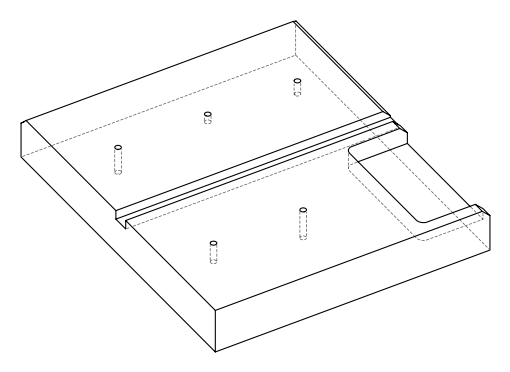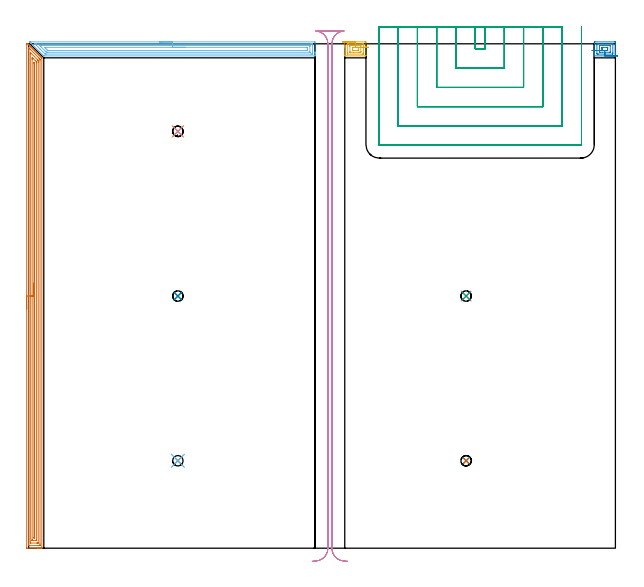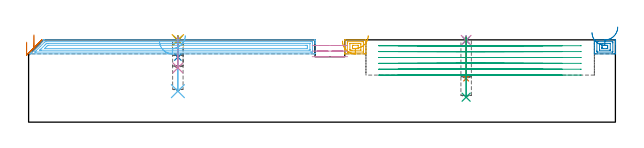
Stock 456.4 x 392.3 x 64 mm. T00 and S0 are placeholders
(PLAN: 16 operations, 3 tool changes, 54.6 min)
(1 SPOT_DRILL | STEP1POCKET | NXT0321_9005460120000 | 0.03 min | 1 mm3)
(2 SPOT_DRILL_1 | STEP1POCKET_1 | NXT0321_9005460120000 | 0.03 min | 0 mm3)
(3 SPOT_DRILL_2 | STEP1POCKET_2 | NXT0321_9005460120000 | 0.03 min | 1 mm3)
(4 SPOT_DRILL_3 | STEP1POCKET_3 | NXT0321_9005460120000 | 0.03 min | 1 mm3)
(5 SPOT_DRILL_4 | STEP1POCKET_4 | NXT0321_9005460120000 | 0.03 min | 2 mm3)
(6 DRILL_BLIND_HOLE_INTO_CENTER | STEP1POCKET | NXT0301_052 | 0.17 min | 1985 mm3)
(7 DRILL_BLIND_HOLE_INTO_CENTER_1 | STEP1POCKET_1 | NXT0301_052 | 0.13 min | 1507 mm3)
(8 DRILL_BLIND_HOLE_INTO_CENTER_2 | STEP1POCKET_2 | NXT0301_052 | 0.06 min | 613 mm3)
(9 DRILL_BLIND_HOLE_INTO_CENTER_3 | STEP1POCKET_3 | NXT0301_052 | 0.19 min | 2227 mm3)
(10 DRILL_BLIND_HOLE_INTO_CENTER_4 | STEP1POCKET_4 | NXT0301_052 | 0.1 min | 1062 mm3)
(11 AREA_MILL | FG_CHAMFER_SURFACE | UGT0205_001 | 0.79 min | 1720 mm3)
(12 AREA_MILL_1 | FG_CHAMFER_SURFACE_1 | UGT0205_001 | 7.2 min | 13639 mm3)
(13 AREA_MILL_2 | FG_CHAMFER_SURFACE_2 | UGT0205_001 | 15.67 min | 26825 mm3)
(14 AREA_MILL_3 | FG_CHAMFER_SURFACE_3 | UGT0205_001 | 0.78 min | 1346 mm3)
(15 MILL_SLOT | SLOT_PARTIAL_RECTANGULAR | UGT0201_136 | Follow Part, ap 5, ae 75% | 24.17 min | 430598 mm3)
(16 MILL_RECTANGULAR_SLOT | SLOT_RECTANGULAR | UGT0201_136 | Follow Part, ap 5, ae 75% | 5.25 min | 117937 mm3)
(TOOL NXT0321_9005460120000 | NC Spot Drill, 142deg, 12mm, Carbide, Uncoated | D12 PA142 FL30 Z2)
(TOOL NXT0301_052 | Carbide Drill 8.1mm [860.1-0810-024A1-MM 2214] | D8.1 PA140 FL47 Z2)
(TOOL UGT0205_001 | Chamfer Mill 20 x 3 x 45 deg. | D20 FL50 Z2)
(TOOL UGT0201_136 | Carbide End Mill 20.0 | D20 FL30 Z4)
(OP 1 SPOT_DRILL)
G17 G21 G94 G90
T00 M6
G54
G17 G0 G90 X116.1 Y68. S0 M3
G43 Z74. H0
G94 G81 G98 Z63.651 F250. R67.
G80
M5
M2
(OP 2 SPOT_DRILL_1)
G17 G21 G94 G90
T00 M6
G54
G17 G0 G90 X340.3 Y68. S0 M3
G43 Z74. H0
G94 G81 G98 Z63.651 F250. R67.
G80
M5
M2
(OP 3 SPOT_DRILL_2)
G17 G21 G94 G90
T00 M6
G54
G17 G0 G90 X116.1 Y196.1 S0 M3
G43 Z74. H0
G94 G81 G98 Z63.651 F250. R67.
G80
M5
M2
(OP 4 SPOT_DRILL_3)
G17 G21 G94 G90
T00 M6
G54
G17 G0 G90 X340.3 Y196.1 S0 M3
G43 Z74. H0
G94 G81 G98 Z63.651 F250. R67.
G80
M5
M2
(OP 5 SPOT_DRILL_4)
G17 G21 G94 G90
T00 M6
G54
G17 G0 G90 X116.1 Y324.2 S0 M3
G43 Z74. H0
G94 G81 G98 Z63.651 F250. R67.
G80
M5
M2
(OP 6 DRILL_BLIND_HOLE_INTO_CENTER)
G17 G21 G94 G90
T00 M6
G54
G17 G0 G90 X116.1 Y68. S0 M3
G43 Z74. H1
G94 G81 G98 Z24.1 F250. R66.
G80
M5
M2
(OP 7 DRILL_BLIND_HOLE_INTO_CENTER_1)
G17 G21 G94 G90
T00 M6
G54
G17 G0 G90 X340.3 Y68. S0 M3
G43 Z74. H1
G94 G81 G98 Z33.9 F250. R66.
G80
M5
M2
(OP 8 DRILL_BLIND_HOLE_INTO_CENTER_2)
G17 G21 G94 G90
T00 M6
G54
G17 G0 G90 X116.1 Y196.1 S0 M3
G43 Z74. H1
G94 G81 G98 Z50.6 F250. R66.
G80
M5
M2
(OP 9 DRILL_BLIND_HOLE_INTO_CENTER_3)
G17 G21 G94 G90
T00 M6
G54
G17 G0 G90 X340.3 Y196.1 S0 M3
G43 Z74. H1
G94 G81 G98 Z19.4 F250. R66.
G80
M5
M2
(OP 10 DRILL_BLIND_HOLE_INTO_CENTER_4)
G17 G21 G94 G90
T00 M6
G54
G17 G0 G90 X116.1 Y324.2 S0 M3
G43 Z74. H1
G94 G81 G98 Z42.2 F250. R66.
G80
M5
M2
(OP 11 AREA_MILL)
G17 G21 G94 G90
T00 M6
G54
G17 G0 G90 X244.15 Y393.8 S1061 M3
G43 Z74. H0
Z63.1
G94 G1 X244.188 Z62.228 F250.
X244.302 Z61.363
X244.491 Z60.512
X244.753 Z59.68
X245.087 Z58.874
X245.49 Z58.1
X245.958 Z57.364
X246.49 Z56.672
X247.079 Z56.029
X247.722 Z55.44
X248.414 Z54.908
X249.15 Z54.44
X249.924 Z54.037
X250.73 Z53.703
X251.562 Z53.441
X252.413 Z53.252
X253.278 Z53.138
X254.15 Z53.1
X261.48 Y393.799 Z53.101
X262.03 Y393.796 Z53.104
X262.395 Y393.79
X262.398 Y393.614 Z53.281
X262.4 Y390.573 Z56.321
Y389.822 Z57.077
X262.399 Y383.372 Z63.527
X262.39 Y382.906 Z63.992
X262.03 Y382.9 Z64.
X246.27
X245.91 Y382.906 Z63.992
X245.9 Y383.372 Z63.527
Y389.822 Z57.077
Y390.573 Z56.321
Y390.948 Z55.946
Y393.24 Z53.654
X245.904 Y393.759 Z53.136
X245.91 Y393.791 Z53.104
X245.943 Y393.798 Z53.098
X246.27 Y393.8 Z53.1
X254.15
Y392.386 Z54.514
X260.279 Y392.385 Z54.515
X260.313 Y392.383 Z54.517
X260.374 Y392.379 Z54.521
X260.39 Y392.351 Z54.549
X260.396 Y392.233 Z54.667
X260.4 Y391.462 Z55.438
Y391.34 Z55.56
Y385.116 Z61.784
X260.391 Y384.349 Z62.551
X260.39 Y384.324 Z62.576
X260.346 Y384.319 Z62.581
X260.312 Y384.316 Z62.584
X260.279 Y384.315 Z62.585
X259.438 Y384.314 Z62.586
X248.021 Y384.315 Z62.585
X247.987 Y384.317 Z62.583
X247.926 Y384.321 Z62.579
X247.91 Y384.349 Z62.551
X247.904 Y384.467 Z62.433
X247.9 Y385.238 Z61.662
Y385.361 Z61.539
Y391.584 Z55.316
X247.909 Y392.351 Z54.549
X247.91 Y392.376 Z54.524
X247.954 Y392.381 Z54.519
X247.988 Y392.384 Z54.516
X248.021 Y392.385 Z54.515
X248.862 Y392.386 Z54.514
X254.15
Y390.972 Z55.928
X258.324 Y390.971 Z55.929
X258.354 Y390.969 Z55.931
X258.379 Y390.965 Z55.935
X258.39 Y390.928 Z55.972
X258.399 Y390.704 Z56.196
X258.4 Y386.257 Z60.643
X258.398 Y386.127 Z60.773
X258.39 Y385.754 Z61.146
X258.038 Y385.735 Z61.165
X257.652 Y385.731 Z61.169
X257.169 Y385.729 Z61.171
X256.777 Y385.728 Z61.172
X252.791
X250.164 Y385.729 Z61.171
X249.976
X249.946 Y385.731 Z61.169
X249.921 Y385.735 Z61.165
X249.91 Y385.772 Z61.128
X249.901 Y385.996 Z60.904
X249.9 Y390.443 Z56.457
X249.902 Y390.573 Z56.327
X249.91 Y390.946 Z55.954
X250.262 Y390.965 Z55.935
X250.648 Y390.969 Z55.931
X251.131 Y390.971 Z55.929
X251.523 Y390.972 Z55.928
X254.15
Y389.557 Z57.343
X255.901
X256.026
X256.289 Y389.555 Z57.345
X256.354 Y389.553 Z57.347
X256.381 Y389.551 Z57.349
X256.39 Y389.537 Z57.363
X256.393 Y389.472 Z57.428
X256.399 Y389.178 Z57.722
Y387.4 Z59.5
X256.395 Y387.23 Z59.67
X256.39 Y387.17 Z59.73
X256.385 Y387.149 Z59.751
X256.369 Y387.148 Z59.752
X256.277 Y387.145 Z59.755
X255.901 Y387.143 Z59.757
X255.777
X252.399
X252.274
X252.011 Y387.145 Z59.755
X251.946 Y387.147 Z59.753
X251.919 Y387.149 Z59.751
X251.91 Y387.163 Z59.737
X251.907 Y387.228 Z59.672
X251.901 Y387.522 Z59.378
Y389.3 Z57.6
X251.905 Y389.47 Z57.43
X251.91 Y389.53 Z57.37
X251.915 Y389.551 Z57.349
X251.931 Y389.552 Z57.348
X252.023 Y389.555 Z57.345
X252.399 Y389.557 Z57.343
X252.523
X254.15
X255.022 Z57.381
X255.886 Z57.495
X256.738 Z57.683
X257.57 Z57.946
X258.376 Z58.28
X259.15 Z58.682
X259.886 Z59.151
X260.578 Z59.682
X261.221 Z60.272
X261.81 Z60.915
X262.341 Z61.607
X262.81 Z62.343
X263.213 Z63.117
X263.547 Z63.922
X263.809 Z64.755
X263.998 Z65.606
X264.112 Z66.471
X264.15 Z67.343
G0 Z74.
M5
M2
(OP 12 AREA_MILL_1)
G17 G21 G94 G90
T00 M6
G54
G17 G0 G90 X101.85 Y393.8 S1061 M3
G43 Z74. H0
Z63.1
G94 G1 X101.888 Z62.228 F250.
X102.002 Z61.364
X102.191 Z60.512
X102.453 Z59.68
X102.787 Z58.874
X103.19 Z58.1
X103.659 Z57.364
X104.19 Z56.672
X104.779 Z56.029
X105.422 Z55.44
X106.114 Z54.908
X106.85 Z54.44
X107.624 Z54.037
X108.43 Z53.703
X109.262 Z53.441
X110.114 Z53.252
X110.978 Z53.138
X111.85 Z53.1
X222.182
X222.517 Y393.796 Z53.102
X222.79 Y393.792 Z53.106
X222.8 Y393.514 Z53.383
Y386.127 Z60.767
Y385.58 Z61.317
Y385.238 Z61.658
Y384.69 Z62.206
Y384.349 Z62.546
Y383.665 Z63.234
Y383.33 Z63.57
Y382.944 Z63.947
X222.791 Y382.903 Z63.988
X222.629 Y382.9 Z64.
X12.239
X11.799 Y382.906 Z63.992
X11.73 Y382.969 Z63.929
X2.347 Y392.351 Z54.545
X2.285 Y392.414 Z54.485
X2.114 Y392.586 Z54.313
X2.051 Y392.648 Z54.249
X1.99 Y392.709 Z54.19
X1.816 Y392.883 Z54.016
X1.754 Y392.944 Z53.953
X1.695 Y393.004 Z53.895
X1.518 Y393.181 Z53.718
X1.458 Y393.24 Z53.656
X1.286 Y393.414 Z53.486
X1.221 Y393.479 Z53.421
X1.014 Y393.685 Z53.213
X0.923 Y393.78 Z53.118
X0.917 Y393.794 Z53.103
X0.923 Y393.799 Z53.099
X1.144 Y393.8 Z53.1
X111.85
Y392.386 Z54.514
X219.467
X220.362 Y392.384 Z54.516
X220.395 Y392.383 Z54.517
X220.79 Y392.351 Z54.549
X220.798 Y391.951 Z54.949
X220.799 Y391.462 Z55.438
X220.8 Y391.059 Z55.841
X220.799 Y385.238 Z61.662
X220.798 Y384.837 Z62.063
X220.79 Y384.349 Z62.551
X220.427 Y384.317 Z62.583
X220.395 Y384.316 Z62.584
X219.536 Y384.314 Z62.586
X14.06
X13.165 Y384.316 Z62.584
X13.132 Y384.318 Z62.582
X12.813 Y384.349 Z62.551
X12.239 Y384.913 Z61.987
X8.961 Y388.188 Z58.712
X5.688 Y391.462 Z55.438
X5.092 Y392.061 Z54.839
X4.811 Y392.351 Z54.549
X5.061 Y392.382 Z54.518
X5.092 Y392.384 Z54.516
X5.951 Y392.386 Z54.514
X111.85
Y390.972 Z55.928
X218.208 Y390.971 Z55.929
X218.608 Y390.969 Z55.931
X218.741 Y390.967 Z55.933
X218.781 Y390.965 Z55.935
X218.79 Y390.891 Z56.009
X218.795 Y390.764 Z56.136
X218.799 Y390.573 Z56.327
X218.8 Y390.382 Z56.518
X218.798 Y385.938 Z60.962
X218.79 Y385.746 Z61.154
X218.787 Y385.734 Z61.166
X218.782 Y385.732 Z61.168
X218.758 Y385.73 Z61.17
X218.708 Y385.729 Z61.171
X218.608
X14.919
X14.425 Y385.73 Z61.17
X14.026 Y385.733 Z61.167
X13.897 Y385.735 Z61.165
X13.756 Y385.855 Z61.045
X13.477 Y386.127 Z60.773
X13.132 Y386.468 Z60.432
X12.583 Y387.016 Z59.884
X9.559 Y390.04 Z56.86
X9.028 Y390.573 Z56.327
X8.665 Y390.94 Z55.96
X8.65 Y390.965 Z55.935
X8.665 Y390.966 Z55.934
X9.16 Y390.97 Z55.93
X9.559 Y390.971 Z55.929
X10.052 Y390.972 Z55.928
X111.85
Y389.557 Z57.343
X216.056
X216.721 Y389.55 Z57.35
X216.79 Y389.545 Z57.355
X216.794 Y389.446 Z57.454
X216.798 Y389.236 Z57.664
X216.8 Y388.816 Z58.084
Y387.927 Z58.973
X216.798 Y387.471 Z59.429
X216.794 Y387.255 Z59.645
X216.79 Y387.153 Z59.747
X216.688 Y387.149 Z59.751
X215.928 Y387.143 Z59.757
X215.801
X15.685
X14.919 Y387.15 Z59.75
X14.145 Y387.905 Z58.995
X14.026 Y388.023 Z58.877
X13.254 Y388.795 Z58.105
X13.132 Y388.917 Z57.983
X12.511 Y389.55 Z57.35
X13.132 Y389.556 Z57.344
X13.26 Y389.557 Z57.343
X111.85
X112.722 Z57.381
X113.587 Z57.495
X114.438 Z57.683
X115.27 Z57.946
X116.076 Z58.28
X116.85 Z58.682
X117.586 Z59.151
X118.278 Z59.682
X118.921 Z60.272
X119.51 Z60.915
X120.042 Z61.607
X120.51 Z62.343
X120.913 Z63.116
X121.247 Z63.922
X121.509 Z64.754
X121.698 Z65.606
X121.812 Z66.471
X121.85 Z67.343
G0 Z74.
M5
M2
(OP 13 AREA_MILL_2)
G17 G21 G94 G90
T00 M6
G54
G17 G0 G90 X-1.5 Y186.15 S1061 M3
G43 Z74. H0
Z62.2
G94 G1 Y186.188 Z61.328 F250.
Y186.302 Z60.463
Y186.491 Z59.612
Y186.753 Z58.78
Y187.087 Z57.974
Y187.49 Z57.2
Y187.959 Z56.464
Y188.49 Z55.772
Y189.079 Z55.129
Y189.722 Z54.54
Y190.414 Z54.008
Y191.15 Z53.54
Y191.924 Z53.137
Y192.73 Z52.803
Y193.562 Z52.541
Y194.414 Z52.352
Y195.278 Z52.238
Y196.15 Z52.2
Y392.135
X-1.498 Y392.19 Z52.202
X-1.491 Y392.3 Z52.205
X-0.985 Z52.715
X-0.606 Z53.091
X-0.583 Y392.284 Z53.115
X-0.22 Y391.92 Z53.48
X-0.047 Y391.749 Z53.649
X0.012 Y391.689 Z53.711
X0.19 Y391.511 Z53.889
X0.249 Y391.452 Z53.946
X0.309 Y391.391 Z54.008
X0.485 Y391.215 Z54.184
X0.546 Y391.156 Z54.242
X0.607 Y391.093 Z54.306
X0.78 Y390.92 Z54.479
X0.842 Y390.859 Z54.539
X0.905 Y390.796 Z54.604
X1.076 Y390.625 Z54.775
X1.139 Y390.563 Z54.835
X1.202 Y390.498 Z54.901
X1.371 Y390.329 Z55.07
X1.435 Y390.266 Z55.132
X1.5 Y390.201 Z55.199
X1.666 Y390.034 Z55.365
X1.732 Y389.97 Z55.428
X1.797 Y389.903 Z55.496
X1.962 Y389.739 Z55.661
X2.028 Y389.673 Z55.725
X2.095 Y389.605 Z55.794
X2.257 Y389.443 Z55.956
X2.325 Y389.377 Z56.021
X2.393 Y389.308 Z56.092
X2.552 Y389.148 Z56.251
X2.621 Y389.081 Z56.317
X2.69 Y389.01 Z56.389
X2.848 Y388.853 Z56.547
X2.918 Y388.784 Z56.614
X2.988 Y388.712 Z56.687
X3.143 Y388.557 Z56.842
X3.214 Y388.488 Z56.91
X3.286 Y388.415 Z56.985
X3.438 Y388.262 Z57.138
X3.511 Y388.191 Z57.207
X3.583 Y388.117 Z57.282
X3.734 Y387.967 Z57.433
X3.807 Y387.895 Z57.503
X3.881 Y387.82 Z57.58
X4.029 Y387.671 Z57.728
X4.103 Y387.598 Z57.8
X4.178 Y387.522 Z57.878
X4.325 Y387.376 Z58.024
X4.4 Y387.302 Z58.096
X4.476 Y387.224 Z58.175
X4.62 Y387.08 Z58.319
X4.696 Y387.005 Z58.393
X4.774 Y386.927 Z58.473
X4.915 Y386.785 Z58.614
X4.993 Y386.709 Z58.689
X5.071 Y386.629 Z58.77
X5.211 Y386.49 Z58.91
X5.289 Y386.412 Z58.986
X5.369 Y386.331 Z59.068
X5.506 Y386.194 Z59.205
X5.586 Y386.116 Z59.282
X5.666 Y386.034 Z59.366
X5.801 Y385.899 Z59.5
X5.882 Y385.819 Z59.579
X5.964 Y385.736 Z59.663
X6.097 Y385.604 Z59.796
X6.179 Y385.523 Z59.875
X6.262 Y385.439 Z59.961
X6.392 Y385.308 Z60.091
X6.475 Y385.226 Z60.171
X6.559 Y385.141 Z60.259
X6.687 Y385.013 Z60.387
X6.772 Y384.93 Z60.468
X6.857 Y384.843 Z60.556
X6.983 Y384.718 Z60.682
X7.068 Y384.633 Z60.764
X7.155 Y384.546 Z60.854
X7.278 Y384.422 Z60.977
X7.365 Y384.337 Z61.061
X7.452 Y384.248 Z61.151
X7.573 Y384.127 Z61.273
X7.661 Y384.04 Z61.357
X7.75 Y383.95 Z61.449
X7.869 Y383.831 Z61.568
X7.958 Y383.744 Z61.654
X8.047 Y383.653 Z61.747
X8.164 Y383.536 Z61.863
X8.254 Y383.448 Z61.95
X8.345 Y383.355 Z62.044
X8.459 Y383.241 Z62.159
X8.551 Y383.151 Z62.247
X8.643 Y383.058 Z62.342
X8.755 Y382.945 Z62.454
X8.847 Y382.855 Z62.543
X8.94 Y382.76 Z62.64
X9.05 Y382.65 Z62.75
X9.144 Y382.558 Z62.84
X9.238 Y382.462 Z62.937
X9.346 Y382.355 Z63.045
X9.44 Y382.262 Z63.136
X9.536 Y382.165 Z63.235
X9.641 Y382.059 Z63.34
X9.737 Y381.965 Z63.433
X9.834 Y381.867 Z63.532
X10.181 Y381.52 Z63.879
X10.208 Y381.492 Z63.905
X10.3 Y381.395 Z63.985
Y380.974 Z64.
Y0.165
X10.297 Y0.01 Z63.988
X10.258 Y0.008 Z63.95
X9.884 Y0. Z63.584
X9.504 Z63.203
X8.847 Z62.542
X7.629 Z61.326
X7.068 Z60.763
X-1.218 Y0.001 Z52.479
X-1.492 Y0.01 Z52.206
X-1.499 Y0.283 Z52.199
Y0.305
X-1.5 Y196.15 Z52.2
X-0.086 Z53.614
Y388.156
X-0.082 Y389.01 Z53.618
X-0.08 Y389.043 Z53.62
X-0.047 Y389.285 Z53.653
X0.236 Y389.01 Z53.936
X0.842 Y388.408 Z54.542
X1.133 Y388.117 Z54.833
X7.958 Y381.292 Z61.658
X8.274 Y380.974 Z61.974
X8.847 Y380.391 Z62.547
X8.881 Y380.081 Z62.581
X8.883 Y380.045 Z62.583
X8.886 Y379.188 Z62.586
Y3.251
X8.883 Y2.397 Z62.583
X8.882 Y2.362 Z62.582
X8.847 Y2.01 Z62.547
X8.351 Y2.002 Z62.051
X7.958 Y2.001 Z61.658
X7.464 Y2. Z61.164
X0.842 Y2.001 Z54.542
X0.345 Y2.003 Z54.045
X-0.047 Y2.01 Z53.653
X-0.081 Y2.397 Z53.619
X-0.084 Y2.433 Z53.616
X-0.086 Y3.29 Z53.614
Y196.15
X1.328 Z55.028
X1.329 Y384.546 Z55.029
X1.33 Y384.949 Z55.03
X1.334 Y385.439 Z55.034
X1.335 Y385.451 Z55.035
X1.356 Y385.439 Z55.056
X1.732 Y385.068 Z55.432
X6.719 Y380.081 Z60.419
X7.068 Y379.729 Z60.768
X7.336 Y379.453 Z61.036
X7.465 Y379.318 Z61.165
X7.467 Y379.188 Z61.167
X7.47 Y378.785 Z61.17
X7.471 Y378.296 Z61.171
X7.472 Y377.891 Z61.172
X7.471 Y4.183 Z61.171
X7.469 Y4.082 Z61.169
X7.467 Y4.032 Z61.167
X7.466 Y4.015 Z61.166
X7.432 Y4.01 Z61.132
X7.248 Y4.002 Z60.948
X7.068 Y4.001 Z60.768
X6.361 Y4. Z60.061
X1.732 Y4.001 Z55.432
X1.55 Y4.002 Z55.25
X1.428 Y4.006 Z55.128
X1.338 Y4.01 Z55.038
X1.335 Y4.049 Z55.035
X1.332 Y4.183 Z55.032
X1.329 Y4.587 Z55.029
X1.328 Y196.15 Z55.028
X2.743 Z56.443
Y380.081
X2.744 Y380.851 Z56.444
X2.746 Y380.974 Z56.446
X2.76 Y381.579 Z56.46
X3.376 Y380.974 Z57.076
X3.511 Y380.84 Z57.211
X5.289 Y379.061 Z58.989
X6.049 Y378.296 Z59.749
X6.056 Y377.526 Z59.756
X6.057 Y377.403 Z59.757
Y6.861
X6.055 Y6.093 Z59.755
X6.053 Y6.04 Z59.753
X6.051 Y6.018 Z59.751
X6.039 Y6.01 Z59.739
X5.933 Y6.006 Z59.633
X5.718 Y6.002 Z59.418
X5.289 Y6. Z58.989
X3.479 Z57.179
X3.069 Y6.002 Z56.769
X2.865 Y6.005 Z56.565
X2.763 Y6.01 Z56.463
X2.749 Y6.014 Z56.449
X2.747 Y6.031 Z56.447
X2.745 Y6.068 Z56.445
X2.743 Y6.739 Z56.443
Y6.861
Y196.15
X4.157 Z57.857
Y376.754
X4.159 Y377.403 Z57.859
X4.161 Y377.643 Z57.861
X4.163 Y377.711 Z57.863
X4.298 Y377.592 Z57.998
X4.4 Y377.498 Z58.1
X4.496 Y377.403 Z58.196
X4.595 Y377.295 Z58.295
X4.637 Y377.245 Z58.337
X4.639 Y377.219 Z58.339
X4.641 Y377.161 Z58.341
X4.643 Y376.51 Z58.343
Y376.266
Y8.647
X4.642 Y8.405 Z58.342
X4.638 Y8.159 Z58.338
X4.635 Y8.01 Z58.335
X4.561 Y8.007 Z58.261
X4.4 Y8.003 Z58.1
X4.185 Z57.885
X4.168 Y8.005 Z57.868
X4.164 Y8.008 Z57.864
X4.162 Y8.024 Z57.862
X4.159 Y8.11 Z57.859
X4.157 Y8.24 Z57.857
Y8.403
Y196.15
Y197.022 Z57.895
Y197.887 Z58.009
Y198.738 Z58.198
Y199.57 Z58.46
Y200.376 Z58.794
Y201.15 Z59.197
Y201.886 Z59.665
Y202.578 Z60.196
Y203.221 Z60.786
Y203.81 Z61.429
Y204.342 Z62.121
Y204.81 Z62.857
Y205.213 Z63.631
Y205.547 Z64.437
Y205.809 Z65.269
Y205.998 Z66.12
Y206.112 Z66.985
Y206.15 Z67.857
G0 Z74.
M5
M2
(OP 14 AREA_MILL_3)
G17 G21 G94 G90
T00 M6
G54
G17 G0 G90 X458.2 Y382.9 S1061 M3
G43 Z74. H0
G94 G1 X458.162 Z73.128 F250.
X458.048 Z72.263
X457.859 Z71.412
X457.597 Z70.58
X457.263 Z69.774
X456.86 Z69.
X456.392 Z68.264
X455.86 Z67.572
X455.271 Z66.929
X454.628 Z66.34
X453.936 Z65.808
X453.2 Z65.34
X452.426 Z64.937
X451.62 Z64.603
X450.788 Z64.341
X449.936 Z64.152
X449.072 Z64.038
X448.2 Z64.
X440.164
X440.01 Y382.903 Z63.988
X440.007 Y382.94 Z63.951
X440. Y383.312 Z63.587
Y383.694 Z63.206
Y384.349 Z62.546
Y385.565 Z61.331
Y386.127 Z60.767
Y392.96 Z53.938
X440.002 Y393.24 Z53.657
X440.008 Y393.792 Z53.106
X440.055 Y393.794 Z53.103
X440.611 Y393.8 Z53.1
X455.789
X456.124 Y393.797 Z53.102
X456.39 Y393.792 Z53.106
X456.4 Y393.521 Z53.376
Y386.127 Z60.767
Y385.565 Z61.331
Y385.238 Z61.658
Y384.676 Z62.22
Y384.349 Z62.546
Y383.694 Z63.206
Y383.312 Z63.587
X456.393 Y382.94 Z63.951
X456.39 Y382.903 Z63.988
X456.236 Y382.9 Z64.
X448.2
Y384.314 Z62.586
X443.324
X442.431 Y384.315 Z62.585
X442.397 Y384.316 Z62.584
X442.01 Y384.349 Z62.551
X442.001 Y384.742 Z62.158
X442. Y391.462 Z55.438
X442.001 Y391.856 Z55.044
X442.01 Y392.351 Z54.549
X442.364 Y392.384 Z54.516
X442.397 Y392.385 Z54.515
X453.969
X454.003 Y392.384 Z54.516
X454.39 Y392.351 Z54.549
X454.399 Y391.958 Z54.942
X454.4 Y385.238 Z61.662
X454.399 Y384.844 Z62.056
X454.39 Y384.349 Z62.551
X454.036 Y384.316 Z62.584
X454.003 Y384.315 Z62.585
X448.2 Y384.314 Z62.586
Y385.728 Z61.172
X446.368
X444.582 Y385.729 Z61.171
X444.182 Y385.73 Z61.17
X444.049 Y385.732 Z61.168
X444.01 Y385.735 Z61.165
X444.005 Y385.825 Z61.075
X444.001 Y385.946 Z60.954
Y390.753 Z56.147
X444.01 Y390.935 Z55.965
X444.016 Y390.966 Z55.934
X444.033 Y390.968 Z55.932
X444.082 Y390.971 Z55.929
X451.818 Y390.972 Z55.928
X452.218 Y390.97 Z55.93
X452.351 Y390.968 Z55.932
X452.39 Y390.965 Z55.935
X452.395 Y390.875 Z56.025
X452.399 Y390.754 Z56.146
Y385.947 Z60.953
X452.39 Y385.765 Z61.135
X452.384 Y385.734 Z61.166
X452.367 Y385.732 Z61.168
X452.318 Y385.729 Z61.171
X448.2 Y385.728 Z61.172
Y387.143 Z59.757
X447.627
X446.734
X446.071 Y387.145 Z59.755
X446.034 Y387.147 Z59.753
X446.017 Y387.149 Z59.751
X446.01 Y387.16 Z59.74
X446.006 Y387.26 Z59.64
X446.002 Y387.465 Z59.435
X446. Y387.873 Z59.027
Y388.763 Z58.137
Y388.795 Z58.105
X446.003 Y389.223 Z57.677
X446.007 Y389.437 Z57.463
X446.01 Y389.539 Z57.361
X446.101 Y389.551 Z57.349
X446.861 Y389.556 Z57.344
X446.988 Y389.557 Z57.343
X449.666
X450.329 Y389.555 Z57.345
X450.366 Y389.553 Z57.347
X450.383 Y389.551 Z57.349
X450.39 Y389.54 Z57.36
X450.394 Y389.44 Z57.46
X450.398 Y389.235 Z57.665
X450.4 Y388.827 Z58.073
Y387.905 Z58.995
X450.397 Y387.477 Z59.423
X450.393 Y387.263 Z59.637
X450.39 Y387.161 Z59.739
X450.299 Y387.149 Z59.751
X449.539 Y387.144 Z59.756
X449.412 Y387.143 Z59.757
X448.646
X448.2
X447.328 Z59.795
X446.464 Z59.909
X445.612 Z60.098
X444.78 Z60.361
X443.974 Z60.694
X443.2 Z61.097
X442.464 Z61.566
X441.772 Z62.097
X441.129 Y387.142 Z62.686
X440.54 Z63.33
X440.009 Z64.022
X439.54 Z64.758
X439.137 Z65.531
X438.803 Z66.337
X438.541 Z67.169
X438.352 Z68.021
X438.238 Z68.886
X438.2 Z69.758
G0 Z74.
M5
M2
(OP 15 MILL_SLOT)
G17 G21 G94 G90
T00 M6
G54
G17 G0 G90 X347.4 Y405.3 S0 M3
G43 Z74. H0
Z59.433
G94 G1 Y402.3 F250.
Y388.4 F500.
X355.
Y402.3
Y405.3 F250.
X332.4
Y402.3
Y373.4 F500.
X370.
Y402.3
Y405.3 F250.
X317.4
Y402.3
Y358.4 F500.
X385.
Y402.3
Y405.3 F250.
X302.4
Y402.3
Y343.4 F500.
X400.
Y402.3
Y405.3 F250.
X287.4
Y402.3
Y328.4 F500.
X415.
Y402.3
Y405.3 F250.
X272.4
Y402.3
Y314. F500.
G3 X273. Y313.4 R0.6
G1 X429.4
G3 X430. Y314. R0.6
G1 Y402.3
Y405.3 F250.
G0 X347.4 Z54.867
G1 Y402.3
Y388.4 F500.
X355.
Y402.3
Y405.3 F250.
X332.4
Y402.3
Y373.4 F500.
X370.
Y402.3
Y405.3 F250.
X317.4
Y402.3
Y358.4 F500.
X385.
Y402.3
Y405.3 F250.
X302.4
Y402.3
Y343.4 F500.
X400.
Y402.3
Y405.3 F250.
X287.4
Y402.3
Y328.4 F500.
X415.
Y402.3
Y405.3 F250.
X272.4
Y402.3
Y314. F500.
G3 X273. Y313.4 R0.6
G1 X429.4
G3 X430. Y314. R0.6
G1 Y402.3
Y405.3 F250.
G0 X347.4 Z50.3
G1 Y402.3
Y388.4 F500.
X355.
Y402.3
Y405.3 F250.
X332.4
Y402.3
Y373.4 F500.
X370.
Y402.3
Y405.3 F250.
X317.4
Y402.3
Y358.4 F500.
X385.
Y402.3
Y405.3 F250.
X302.4
Y402.3
Y343.4 F500.
X400.
Y402.3
Y405.3 F250.
X287.4
Y402.3
Y328.4 F500.
X415.
Y402.3
Y405.3 F250.
X272.4
Y402.3
Y314. F500.
G3 X273. Y313.4 R0.6
G1 X429.4
G3 X430. Y314. R0.6
G1 Y402.3
Y405.3 F250.
G0 X347.4 Z45.733
G1 Y402.3
Y388.4 F500.
X355.
Y402.3
Y405.3 F250.
X332.4
Y402.3
Y373.4 F500.
X370.
Y402.3
Y405.3 F250.
X317.4
Y402.3
Y358.4 F500.
X385.
Y402.3
Y405.3 F250.
X302.4
Y402.3
Y343.4 F500.
X400.
Y402.3
Y405.3 F250.
X287.4
Y402.3
Y328.4 F500.
X415.
Y402.3
Y405.3 F250.
X272.4
Y402.3
Y314. F500.
G3 X273. Y313.4 R0.6
G1 X429.4
G3 X430. Y314. R0.6
G1 Y402.3
Y405.3 F250.
G0 X347.4 Z41.167
G1 Y402.3
Y388.4 F500.
X355.
Y402.3
Y405.3 F250.
X332.4
Y402.3
Y373.4 F500.
X370.
Y402.3
Y405.3 F250.
X317.4
Y402.3
Y358.4 F500.
X385.
Y402.3
Y405.3 F250.
X302.4
Y402.3
Y343.4 F500.
X400.
Y402.3
Y405.3 F250.
X287.4
Y402.3
Y328.4 F500.
X415.
Y402.3
Y405.3 F250.
X272.4
Y402.3
Y314. F500.
G3 X273. Y313.4 R0.6
G1 X429.4
G3 X430. Y314. R0.6
G1 Y402.3
Y405.3 F250.
G0 X347.4 Z36.6
G1 Y402.3
Y388.4 F500.
X355.
Y402.3
Y405.3 F250.
X332.4
Y402.3
Y373.4 F500.
X370.
Y402.3
Y405.3 F250.
X317.4
Y402.3
Y358.4 F500.
X385.
Y402.3
Y405.3 F250.
X302.4
Y402.3
Y343.4 F500.
X400.
Y402.3
Y405.3 F250.
X287.4
Y402.3
Y328.4 F500.
X415.
Y402.3
Y405.3 F250.
X272.4
Y402.3
Y314. F500.
G3 X273. Y313.4 R0.6
G1 X429.4
G3 X430. Y314. R0.6
G1 Y402.3
Y405.3 F250.
G0 Z74.
M5
M2
(OP 16 MILL_RECTANGULAR_SLOT)
G17 G21 G94 G90
T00 M6
G54
G17 G0 G90 X248.117 Y-10.202 S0 M3
G43 Z74. H0
Z59.633
G94 G1 X245.126 Y-9.97 F250.
G2 X235.9 Y0. R10. F500.
G1 Y392.3
G2 X241.948 Y401.486 R10.
G3 X238.016 Y402.3 R10.
G1 X230.699
G3 X226.759 Y401.483 R10.
G2 X232.8 Y392.3 R10.
G1 Y0.
G2 X223.574 Y-9.97 R10.
G1 X220.583 Y-10.202 F250.
G0 X248.117 Z55.267
G1 X245.126 Y-9.97
G2 X235.9 Y0. R10. F500.
G1 Y392.3
G2 X244.122 Y402.141 R10.
G1 X244.126 Y402.17
G3 X242.539 Y402.3 R10.
G1 X226.177
G3 X224.581 Y402.169 R10.
G1 X224.586 Y402.139
G2 X232.8 Y392.3 R10.
G1 Y0.
G2 X223.574 Y-9.97 R10.
G1 X220.583 Y-10.202 F250.
G0 X248.117 Z50.9
G1 X245.126 Y-9.97
G2 X235.9 Y0. R10. F500.
G1 Y392.3
G2 X245.453 Y402.29 R10.
G1 Y402.3
X223.247
Y402.29
G2 X232.8 Y392.3 R10.
G1 Y0.
G2 X223.574 Y-9.97 R10.
G1 X220.583 Y-10.202 F250.
G0 Z74.
M5
M2
